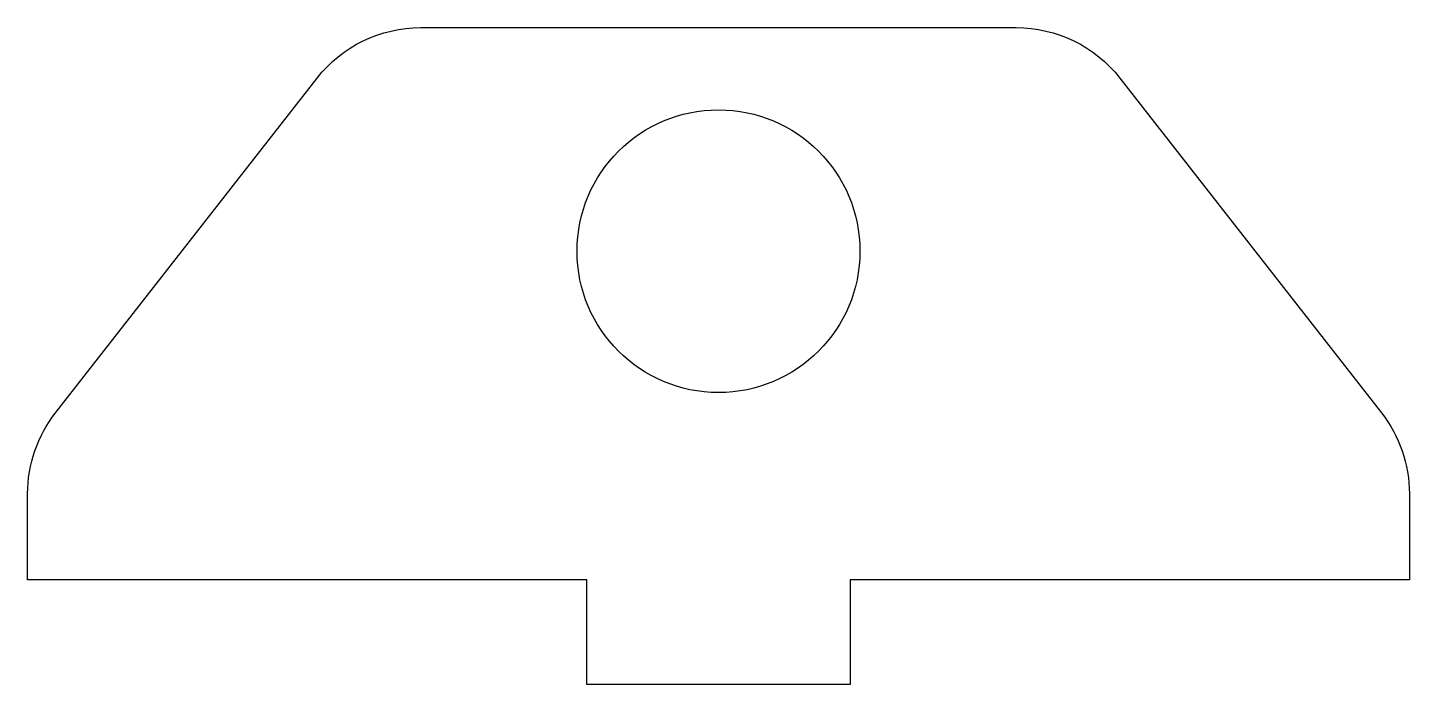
# Model space of a CAD drawing. Extents: x -52 to 52, y -29 to 21.
import ezdxf

# ---------------------------------------------------------------- set-up
doc = ezdxf.new("R2010")
doc.units = 0

msp = doc.modelspace()

# ---------------------------------------------------------------- linework, layer by layer
at = {"layer": '1'}
msp.add_lwpolyline([(52.5, -14.44), (52.5, -21), (10, -21), (10, -28.94), (-10, -28.94), (-10, -21), (-52.5, -21), (-52.5, -14.44, -0.167337), (-50.38, -8.29), (-30.5, 17.16, -0.230874), (-22.62, 21), (22.62, 21, -0.230874), (30.5, 17.16), (50.38, -8.29, -0.167337)], format="xyb", close=True, dxfattribs=at)
msp.add_circle((0, 4), 10.75, dxfattribs=at)

doc.saveas('drawing.dxf')
